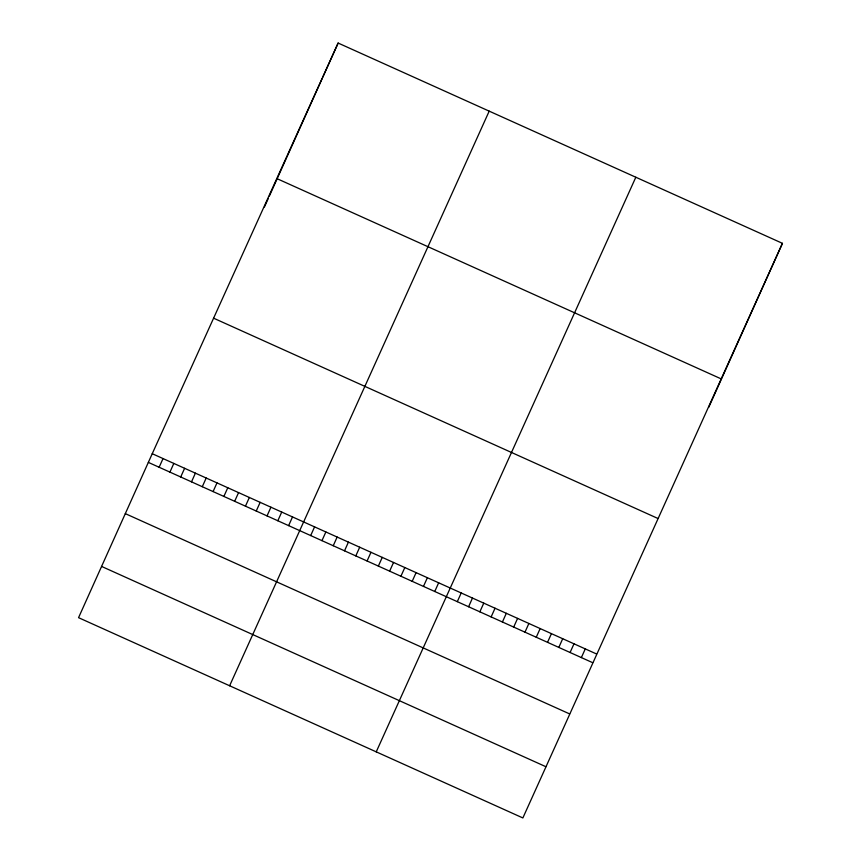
<?xml version="1.0" encoding="UTF-8"?>
<svg xmlns="http://www.w3.org/2000/svg" width="861" height="861" viewBox="0 0 861 861"><rect width="100%" height="100%" fill="white"/><g stroke="black" fill="none" stroke-linecap="round" stroke-linejoin="round"><path stroke-width="1.29" d="M152.246 453.704L78.555 617.671L522.864 817.95L782.445 243.329L338.136 43.05L152.246 453.704L596.555 653.983M264.445 207.017L268.288 198.482M269.385 196.039L286.928 157.003M287.477 155.776L322.175 78.577M322.724 77.361L338.136 43.05M159.134 467.254L163.041 458.569M169.918 472.119L173.825 463.422M180.713 476.983L184.62 468.287M191.508 481.848L195.404 473.152M202.292 486.713L206.199 478.016M213.087 491.577L216.994 482.881M223.871 496.442L227.778 487.746M234.666 501.296L238.572 492.61M245.45 506.16L249.356 497.475M256.244 511.025L260.151 502.34M267.039 515.89L270.935 507.204M277.823 520.754L281.73 512.069M288.618 525.619L292.525 516.934M229.618 685.765L489.199 111.144M310.681 535.564L314.588 526.878M321.96 540.654L325.867 531.958M333.239 545.734L337.146 537.049M344.518 550.825L348.425 542.129M355.797 555.905L359.704 547.219M367.077 560.985L370.983 552.299M378.356 566.075L382.262 557.379M389.635 571.155L393.542 562.47M400.914 576.235L404.821 567.55M412.193 581.326L416.1 572.63M423.472 586.406L427.379 577.72M434.751 591.496L438.658 582.8M376.235 751.857L635.827 177.237M457.309 601.656L461.205 592.971M468.588 606.747L472.485 598.051M479.857 611.827L483.764 603.141M491.136 616.917L495.043 608.221M502.415 621.997L506.322 613.301M513.694 627.077L517.601 618.392M524.973 632.168L528.88 623.472M536.252 637.248L540.159 628.562M547.531 642.328L551.438 633.642M558.811 647.418L562.717 638.722M570.09 652.498L573.996 643.813M581.369 657.589L585.276 648.893M708.754 407.296L782.445 243.329M276.801 178.561L721.098 378.84M213.593 318.183L657.901 518.462M148.34 462.389L592.648 662.669M125.308 513.63L569.616 713.909M101.587 566.43L545.885 766.71"/></g></svg>
